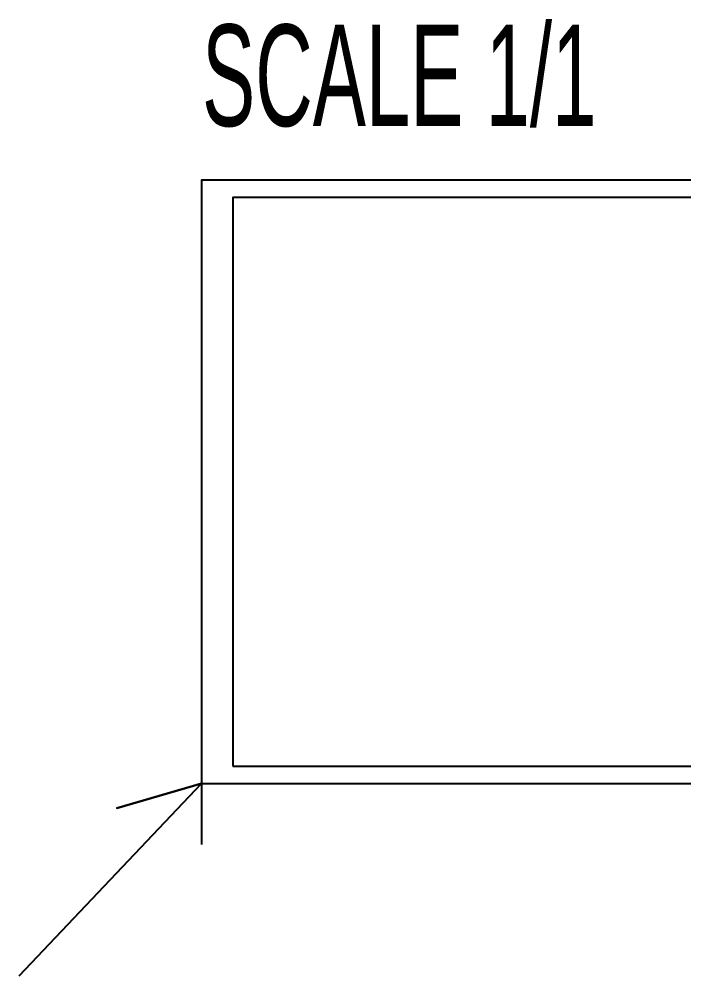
# Model space of a CAD drawing. Extents: x -180 to 1129, y -190 to 753.
# Drawn here: x -180 to 475, y -190 to 753 of the extents above; entities that cross this region are included whole.
import ezdxf
from ezdxf.enums import TextEntityAlignment as Align

# ---------------------------------------------------------------- set-up
doc = ezdxf.new("R2010")
doc.units = 0
doc.header["$MEASUREMENT"] = 0
doc.layers.add('A-TEXT-NOTE', color=7, linetype='CONTINUOUS')
doc.layers.add('NOPLOT', color=193, linetype='CONTINUOUS', plot=False)
doc.styles.add('Gtx', font='')
doc.styles.get('Gtx').set_extended_font_data('Dotum')

msp = doc.modelspace()

# ---------------------------------------------------------------- linework, layer by layer
at = {"layer": 'NOPLOT'}
for points in [[(0, 0), (841, 0), (841, 594), (0, 594)], [(31, 17), (824, 17), (824, 577), (31, 577)], [(31, 17), (731, 17), (731, 577), (31, 577)]]:
    msp.add_lwpolyline(points, close=True, dxfattribs=at)
msp.add_lwpolyline([(-179.57, -189.59), (0, 0), (-83.34, -24.49), (0, 0), (0, -60.38)], dxfattribs=at)

# ---------------------------------------------------------------- texts
at = {"layer": 'A-TEXT-NOTE', "color": 3, "style": 'Gtx', "width": 0.6}
msp.add_text('SCALE 1/1', height=100, dxfattribs=at).set_placement((0.51, 697.32), align=Align.MIDDLE_LEFT)

doc.saveas('drawing.dxf')
